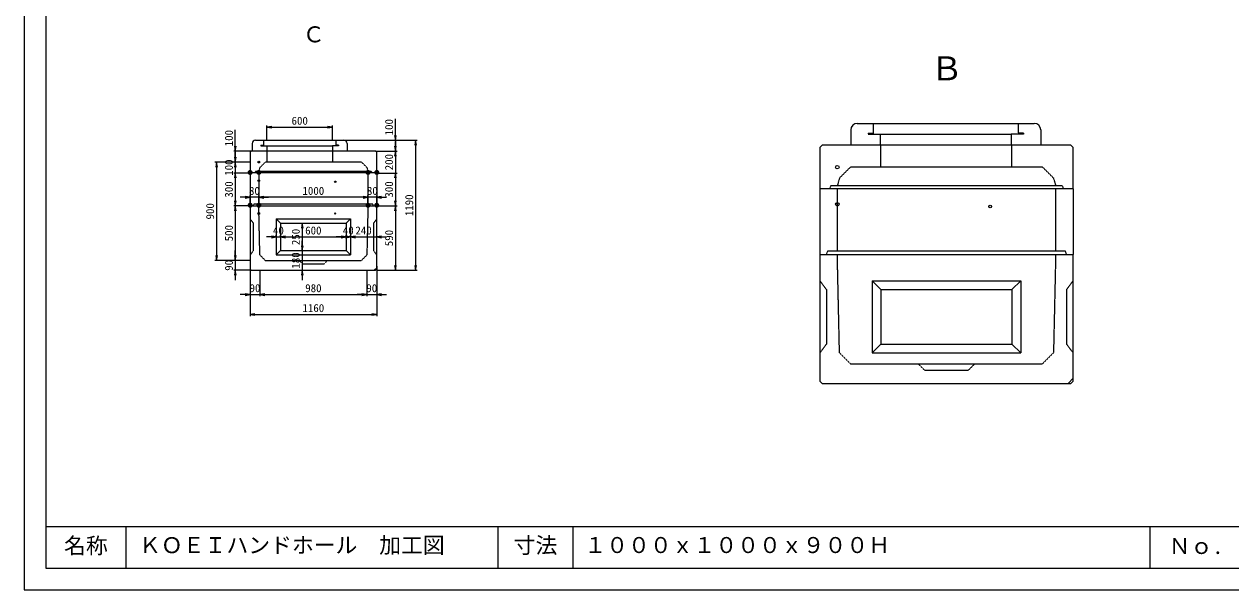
# Model space of a CAD drawing. Units: millimetres, scale not verified. Extents: x -420 to 421, y -297 to 297.
# Drawn here: x -420 to 132, y -297 to -38 of the extents above; entities that cross this region are included whole.
import ezdxf
from ezdxf.enums import TextEntityAlignment as Align

# ---------------------------------------------------------------- set-up
doc = ezdxf.new("R2010")
doc.units = ezdxf.units.MM
doc.linetypes.add('USER2', pattern=[4.7625, 3.175, -1.5875])
doc.layers.add('0-0', color=7, linetype='Continuous')
for name, color, linetype, lineweight in [('0-1_0', 9, 'Continuous', 25), ('0-2_dims', 7, 'Continuous', 18), ('0-3_pen1実線', 4, 'Continuous', 13), ('0-4_pen2実線', 3, 'Continuous', 13), ('0-5_pen3実線', 7, 'Continuous', 25), ('0-6_pen4実線', 7, 'Continuous', 25), ('0-7_pen2破線', 3, 'USER2', 25), ('0-9_draw', 7, 'Continuous', 13)]:
    doc.layers.add(name, color=color, linetype=linetype, lineweight=lineweight)
doc.styles.add('ＭＳ ゴシック', font='')
doc.styles.get('ＭＳ ゴシック').set_extended_font_data('MS Gothic')

# ---------------------------------------------------------------- blocks, each defined once
blk = doc.blocks.new('部分図 1')
at = {"layer": '0-1_0'}
blk.add_lwpolyline([(0, 0), (16824, 0), (16824, 11878), (0, 11878)], close=True, dxfattribs=at)
at = {"layer": '0-2_dims'}
for p, q in [((1934.5, 4015.8), (1934.5, 4210.8)), ((2224.5, 4116.3), (2224.5, 4250.8)), ((2224.5, 4235.8), (2824.5, 4235.8)), ((2824.5, 4116.3), (2824.5, 4250.8)), ((3401.5, 4115.8), (3401.5, 4310.8)), ((2930, 4115.8), (3416.5, 4115.8)), ((2930, 4115.8), (3601.5, 4115.8)), ((3401.5, 4115.8), (3401.5, 4015.8)), ((3401.5, 4015.8), (3401.5, 4105.8)), ((3586.5, 4115.8), (3586.5, 2925.8)), ((2089, 4015.8), (1919.5, 4015.8)), ((1934.5, 4015.8), (1934.5, 3915.8)), ((1934.5, 3915.8), (1934.5, 4005.8)), ((3220, 4015.8), (3416.5, 4015.8)), ((3220, 4015.8), (3416.5, 4015.8)), ((3401.5, 4015.8), (3401.5, 3925.8)), ((3401.5, 4015.8), (3401.5, 3815.8)), ((2068.5, 3915.8), (1747.5, 3915.8)), ((1762.5, 3915.8), (1762.5, 3015.8)), ((2069, 3915.8), (1919.5, 3915.8)), ((2069, 3915.8), (1919.5, 3915.8)), ((1934.5, 3915.8), (1934.5, 3825.8)), ((1934.5, 3915.8), (1934.5, 3815.8)), ((2069, 3815.8), (1919.5, 3815.8)), ((2069, 3815.8), (1919.5, 3815.8)), ((1934.5, 3815.8), (1934.5, 3725.8)), ((1934.5, 3815.8), (1934.5, 3515.8)), ((3230, 3815.8), (3416.5, 3815.8)), ((3230, 3815.8), (3416.5, 3815.8)), ((3401.5, 3815.8), (3401.5, 3725.8)), ((3401.5, 3815.8), (3401.5, 3515.8)), ((2069.4, 3593.8), (1979.4, 3593.8)), ((2069.4, 3514.52), (2069.4, 3608.8)), ((2149.4, 3593.8), (2069.4, 3593.8)), ((2149.4, 3516.3), (2149.4, 3608.8)), ((2149.4, 3516.3), (2149.4, 3608.8)), ((3149.4, 3593.8), (2149.4, 3593.8)), ((2149.4, 3593.8), (2239.4, 3593.8)), ((3149.4, 3593.8), (3059.4, 3593.8)), ((3149.4, 3516.3), (3149.4, 3608.8)), ((3149.4, 3516.3), (3149.4, 3608.8)), ((3229.4, 3593.8), (3149.4, 3593.8)), ((3229.4, 3516.3), (3229.4, 3608.8)), ((3229.4, 3593.8), (3319.4, 3593.8)), ((2069, 3515.8), (1919.5, 3515.8)), ((2068.5, 3515.8), (1919.5, 3515.8)), ((1934.5, 3515.8), (1934.5, 3015.8)), ((3230.5, 3515.8), (3416.5, 3515.8)), ((3231, 3515.8), (3416.5, 3515.8)), ((3401.5, 3515.8), (3401.5, 2925.8)), ((2519.9, 3355.8), (2562.4, 3355.8)), ((2547.4, 3355.8), (2547.4, 3105.8)), ((2309.4, 3230.8), (2219.4, 3230.8)), ((2309.4, 3230.8), (2309.4, 3245.8)), ((2309.4, 3230.8), (2349.4, 3230.8)), ((2349.4, 3230.8), (2349.4, 3245.8)), ((2349.4, 3230.8), (2349.4, 3245.8)), ((2349.4, 3230.8), (2439.4, 3230.8)), ((2349.4, 3230.8), (2949.4, 3230.8)), ((2949.4, 3230.8), (2859.4, 3230.8)), ((2989.4, 3230.8), (2899.4, 3230.8)), ((2949.4, 3230.8), (2949.4, 3245.8)), ((2949.4, 3230.8), (2949.4, 3245.8)), ((2949.4, 3230.8), (2989.4, 3230.8)), ((2989.4, 3230.8), (2989.4, 3245.8)), ((2989.4, 3230.8), (2989.4, 3245.8)), ((2989.4, 3230.8), (3079.4, 3230.8)), ((2989.4, 3230.8), (3229.4, 3230.8)), ((3229.4, 3230.8), (3229.4, 3245.8)), ((3229.4, 3230.8), (3319.4, 3230.8)), ((1934.5, 3015.8), (1934.5, 3105.8)), ((2547.4, 3105.8), (2547.4, 3195.8)), ((2547.4, 3105.8), (2562.4, 3105.8)), ((2547.4, 3105.8), (2562.4, 3105.8)), ((2547.4, 3105.8), (2547.4, 2925.8)), ((2068.5, 3015.8), (1747.5, 3015.8)), ((2069, 3015.8), (1919.5, 3015.8)), ((2069, 3015.8), (1919.5, 3015.8)), ((1934.5, 3015.8), (1934.5, 2925.8)), ((2079, 2925.8), (1919.5, 2925.8)), ((1934.5, 2925.8), (1934.5, 2835.8)), ((2069.4, 2955.1), (2069.4, 2687.8)), ((2159.7, 2919.1), (2159.7, 2687.8)), ((2159.7, 2918.6), (2159.7, 2687.8)), ((2547.4, 2925.8), (2562.4, 2925.8)), ((2547.4, 2925.8), (2547.4, 2835.8)), ((3139.9, 2925.3), (3139.9, 2687.8)), ((3139.9, 2925.3), (3139.9, 2687.8)), ((3229.4, 2964.7), (3229.4, 2687.8)), ((3240, 2925.8), (3416.5, 2925.8)), ((3240.5, 2925.8), (3601.5, 2925.8)), ((2069.4, 2862.3), (2069.4, 2505.8)), ((3229.4, 2862.3), (3229.4, 2505.8)), ((2069.4, 2702.8), (1979.4, 2702.8)), ((2069.4, 2702.8), (2159.7, 2702.8)), ((2159.7, 2702.8), (2249.7, 2702.8)), ((2159.7, 2702.8), (3139.9, 2702.8)), ((3139.9, 2702.8), (3049.9, 2702.8)), ((3139.9, 2702.8), (3229.4, 2702.8)), ((3229.4, 2702.8), (3319.4, 2702.8)), ((2069.4, 2520.8), (3229.4, 2520.8))]:
    blk.add_line(p, q, dxfattribs=at)
for points in [[(2269.5, 4243.3), (2224.5, 4235.8), (2269.5, 4228.3)], [(2779.5, 4228.3), (2824.5, 4235.8), (2779.5, 4243.3)], [(3394, 4160.8), (3401.5, 4115.8), (3409, 4160.8)], [(3594, 4070.8), (3586.5, 4115.8), (3579, 4070.8)], [(1927, 4060.8), (1934.5, 4015.8), (1942, 4060.8)], [(3394, 4060.8), (3401.5, 4015.8), (3409, 4060.8)], [(3409, 3970.8), (3401.5, 4015.8), (3394, 3970.8)], [(1770, 3870.8), (1762.5, 3915.8), (1755, 3870.8)], [(1927, 3960.8), (1934.5, 3915.8), (1942, 3960.8)], [(1942, 3870.8), (1934.5, 3915.8), (1927, 3870.8)], [(1942, 3770.8), (1934.5, 3815.8), (1927, 3770.8)], [(1942, 3770.8), (1934.5, 3815.8), (1927, 3770.8)], [(3409, 3770.8), (3401.5, 3815.8), (3394, 3770.8)], [(3409, 3770.8), (3401.5, 3815.8), (3394, 3770.8)], [(1927, 3560.8), (1934.5, 3515.8), (1942, 3560.8)], [(2024.4, 3586.3), (2069.4, 3593.8), (2024.4, 3601.3)], [(2194.4, 3601.3), (2149.4, 3593.8), (2194.4, 3586.3)], [(2194.4, 3601.3), (2149.4, 3593.8), (2194.4, 3586.3)], [(3104.4, 3586.3), (3149.4, 3593.8), (3104.4, 3601.3)], [(3104.4, 3586.3), (3149.4, 3593.8), (3104.4, 3601.3)], [(3274.4, 3601.3), (3229.4, 3593.8), (3274.4, 3586.3)], [(3394, 3560.8), (3401.5, 3515.8), (3409, 3560.8)], [(1942, 3470.8), (1934.5, 3515.8), (1927, 3470.8)], [(3409, 3470.8), (3401.5, 3515.8), (3394, 3470.8)], [(2554.9, 3310.8), (2547.4, 3355.8), (2539.9, 3310.8)], [(2264.4, 3223.3), (2309.4, 3230.8), (2264.4, 3238.3)], [(2394.4, 3238.3), (2349.4, 3230.8), (2394.4, 3223.3)], [(2394.4, 3238.3), (2349.4, 3230.8), (2394.4, 3223.3)], [(2904.4, 3223.3), (2949.4, 3230.8), (2904.4, 3238.3)], [(2904.4, 3223.3), (2949.4, 3230.8), (2904.4, 3238.3)], [(2944.4, 3223.3), (2989.4, 3230.8), (2944.4, 3238.3)], [(3034.4, 3238.3), (2989.4, 3230.8), (3034.4, 3223.3)], [(3274.4, 3238.3), (3229.4, 3230.8), (3274.4, 3223.3)], [(2539.9, 3150.8), (2547.4, 3105.8), (2554.9, 3150.8)], [(2539.9, 3150.8), (2547.4, 3105.8), (2554.9, 3150.8)], [(1755, 3060.8), (1762.5, 3015.8), (1770, 3060.8)], [(1927, 3060.8), (1934.5, 3015.8), (1942, 3060.8)], [(1927, 3060.8), (1934.5, 3015.8), (1942, 3060.8)], [(1942, 2880.8), (1934.5, 2925.8), (1927, 2880.8)], [(2554.9, 2880.8), (2547.4, 2925.8), (2539.9, 2880.8)], [(3394, 2970.8), (3401.5, 2925.8), (3409, 2970.8)], [(3579, 2970.8), (3586.5, 2925.8), (3594, 2970.8)], [(2024.4, 2695.3), (2069.4, 2702.8), (2024.4, 2710.3)], [(2204.7, 2710.3), (2159.7, 2702.8), (2204.7, 2695.3)], [(2204.7, 2710.3), (2159.7, 2702.8), (2204.7, 2695.3)], [(3094.9, 2695.3), (3139.9, 2702.8), (3094.9, 2710.3)], [(3094.9, 2695.3), (3139.9, 2702.8), (3094.9, 2710.3)], [(3274.4, 2710.3), (3229.4, 2702.8), (3274.4, 2695.3)], [(2114.4, 2528.3), (2069.4, 2520.8), (2114.4, 2513.3)], [(3184.4, 2513.3), (3229.4, 2520.8), (3184.4, 2528.3)]]:
    blk.add_lwpolyline(points, dxfattribs=at)
at = {"layer": '0-3_pen1実線'}
for p, q in [((9042.06, 4164.32), (9048.02, 4170.27)), ((2824.5, 4062.82), (2827.48, 4065.8)), ((3205.95, 2925.8), (3229.4, 2949.25)), ((9562.1, 1890), (9609, 1936.9))]:
    blk.add_line(p, q, dxfattribs=at)
at = {"layer": '0-4_pen2実線'}
for p, q in [((9154.06, 4182.27), (9154.06, 4170.27)), ((2880.5, 4071.8), (2880.5, 4065.8))]:
    blk.add_line(p, q, dxfattribs=at)
for centre, radius in [((2149.5, 3916.4), 8), ((7449, 3870.2), 16), ((2149.5, 3745.8), 8), ((2849.5, 3735.8), 6), ((7449, 3530), 16), ((8849, 3510), 12)]:
    blk.add_circle(centre, radius, dxfattribs=at)
at = {"layer": '0-4_pen2実線', "color": 7}
for centre, radius in [((2149.4, 3445.8), 8), ((2849.4, 3445.8), 6)]:
    blk.add_circle(centre, radius, dxfattribs=at)
at = {"layer": '0-5_pen3実線'}
for p, q in [((7572.06, 4210.27), (7572.06, 4070.27)), ((7632.06, 4270.27), (9252.06, 4270.27)), ((9312.06, 4210.27), (9312.06, 4070.27)), ((2119.5, 4115.8), (2929.5, 4115.8)), ((3219.5, 4016.4), (2079.5, 4016.4)), ((2089.5, 4085.8), (2089.5, 4015.8)), ((2959.5, 4085.8), (2959.5, 4015.8)), ((3229.5, 4006.4), (3219.5, 4016.4)), ((3229.5, 3816.4), (3229.5, 4006.4)), ((9589, 4070.2), (7309, 4070.2)), ((9609, 4050.2), (9589, 4070.2)), ((9609, 3670.2), (9609, 4050.2)), ((3229.5, 3816.4), (2069.5, 3816.4)), ((2069.5, 3815.8), (2069.5, 3515.8)), ((3229.5, 3815.8), (3229.5, 3515.8)), ((9609, 3670.2), (7289, 3670.2)), ((7289, 3670), (7289, 3070)), ((9609, 3670), (9609, 3070)), ((2069.5, 3515.8), (3229.5, 3515.8)), ((3229.4, 2935.8), (3229.4, 3515.8)), ((2649.4, 3395.8), (2989.4, 3395.8)), ((2989.4, 3395.8), (2949.4, 3355.8)), ((2989.4, 3395.8), (2989.4, 3065.8)), ((2649.4, 3105.8), (2949.4, 3105.8)), ((2949.4, 3105.8), (2989.4, 3065.8)), ((2309.4, 3065.8), (2989.4, 3065.8)), ((7289, 3070), (9609, 3070)), ((9609, 1910), (9609, 3070)), ((2079.4, 2925.8), (3219.4, 2925.8)), ((3229.4, 2935.8), (3219.4, 2925.8)), ((8449, 2830), (9129, 2830)), ((9129, 2830), (9049, 2750)), ((9129, 2830), (9129, 2170)), ((8449, 2250), (9049, 2250)), ((9049, 2250), (9129, 2170)), ((7769, 2170), (9129, 2170)), ((7309, 1890), (9589, 1890)), ((9609, 1910), (9589, 1890)), ((931, 580), (931, 200)), ((5025, 580), (5025, 200))]:
    blk.add_line(p, q, dxfattribs=at)
for points in [[(2069.4, 3515.8), (2069.4, 2935.8), (2079.4, 2925.8)], [(2649.4, 3355.8), (2949.4, 3355.8), (2949.4, 3105.8)], [(7289, 3070), (7289, 1910), (7309, 1890)], [(8449, 2750), (9049, 2750), (9049, 2250)]]:
    blk.add_lwpolyline(points, dxfattribs=at)
for centre, radius, start, end in [((7632.06, 4210.27), 60, 90, 180), ((9252.06, 4210.27), 60, 0, 90), ((2119.5, 4085.8), 30, 90, 180), ((2929.5, 4085.8), 30, 0, 90)]:
    blk.add_arc(centre, radius, start, end, dxfattribs=at)
at = {"layer": '0-6_pen4実線'}
for p, q in [((200, 580), (16610, 580)), ((4340.3, 580), (4340.3, 200)), ((10312, 580), (10312, 200))]:
    blk.add_line(p, q, dxfattribs=at)
blk.add_lwpolyline([(200, 200), (16610, 200), (16610, 11452), (200, 11452)], close=True, dxfattribs=at)
at = {"layer": '0-7_pen2破線'}
for p, q in [((7778.06, 4270.27), (7778.06, 4170.27)), ((9106.06, 4270.27), (9106.06, 4182.27)), ((2192.5, 4115.8), (2192.5, 4065.8)), ((2856.5, 4115.8), (2856.5, 4071.8)), ((7730.06, 4182.27), (7778.06, 4182.27)), ((7730.06, 4182.27), (7730.06, 4170.27)), ((7730.06, 4170.27), (9042.06, 4170.27)), ((7842.06, 4170.27), (7842.06, 4070.27)), ((9154.06, 4170.27), (9042.06, 4170.27)), ((9042.06, 4170.27), (9042.06, 4070.27)), ((9154.06, 4182.27), (9106.06, 4182.27)), ((2168.5, 4071.8), (2192.5, 4071.8)), ((2168.5, 4071.8), (2168.5, 4065.8)), ((2168.5, 4065.8), (2824.5, 4065.8)), ((2224.5, 4065.8), (2224.5, 4015.8)), ((2224.5, 4016.4), (2224.5, 3916.4)), ((2880.5, 4065.8), (2824.5, 4065.8)), ((2824.5, 4065.8), (2824.5, 4015.8)), ((2824.5, 4016.4), (2824.5, 3916.4)), ((2880.5, 4071.8), (2856.5, 4071.8)), ((7845, 4070.2), (7845, 3870.2)), ((9045, 4070.2), (9045, 3870.2)), ((2159.5, 3866.4), (2209.5, 3916.4)), ((2649.5, 3916.4), (2209.5, 3916.4)), ((3089.5, 3916.4), (2649.5, 3916.4)), ((3089.5, 3916.4), (3139.5, 3866.4)), ((7469, 3770.2), (7569, 3870.2)), ((8449, 3870.2), (7569, 3870.2)), ((9329, 3870.2), (8449, 3870.2)), ((9329, 3870.2), (9429, 3770.2)), ((2119.5, 3831.4), (2114.5, 3816.4)), ((2649.5, 3831.4), (2119.5, 3831.4)), ((2159.5, 3866.4), (2149.5, 3831.4)), ((2149.5, 3815.8), (2149.5, 3530.8)), ((3179.5, 3831.4), (2649.5, 3831.4)), ((3139.5, 3866.4), (3149.5, 3831.4)), ((3149.5, 3815.8), (3149.5, 3530.8)), ((3179.5, 3831.4), (3184.5, 3816.4)), ((7469, 3770.2), (7449, 3700.2)), ((9429, 3770.2), (9449, 3700.2)), ((7389, 3700.2), (7379, 3670.2)), ((8449, 3700.2), (7389, 3700.2)), ((7449, 3670), (7449, 3100)), ((9509, 3700.2), (8449, 3700.2)), ((9449, 3670), (9449, 3100)), ((9509, 3700.2), (9519, 3670.2)), ((2099.5, 3515.8), (2104.5, 3530.8)), ((2649.5, 3530.8), (2104.5, 3530.8)), ((2159.4, 3065.8), (2149.4, 3515.8)), ((3194.5, 3530.8), (2649.5, 3530.8)), ((3149.4, 3515.8), (3139.4, 3065.8)), ((3199.5, 3515.8), (3194.5, 3530.8)), ((3229.4, 3395.8), (3199.4, 3355.8)), ((3199.4, 3355.8), (3199.4, 3105.8)), ((3199.4, 3105.8), (3229.4, 3065.8)), ((7349, 3070), (7359, 3100)), ((8449, 3100), (7359, 3100)), ((9539, 3100), (8449, 3100)), ((9549, 3070), (9539, 3100)), ((2209.4, 3015.8), (2159.4, 3065.8)), ((2209.4, 3015.8), (3089.4, 3015.8)), ((2549.4, 2985.8), (2519.4, 3015.8)), ((3139.4, 3065.8), (3089.4, 3015.8)), ((7469, 2170), (7449, 3070)), ((9449, 3070), (9429, 2170)), ((9609, 2830), (9549, 2750)), ((9549, 2750), (9549, 2250)), ((9549, 2250), (9609, 2170)), ((7569, 2070), (7469, 2170)), ((9429, 2170), (9329, 2070)), ((7569, 2070), (9329, 2070)), ((8249, 2010), (8189, 2070))]:
    blk.add_line(p, q, dxfattribs=at)
for points in [[(2069.4, 3395.8), (2099.4, 3355.8), (2099.4, 3105.8), (2069.4, 3065.8)], [(2549.4, 2985.8), (2749.4, 2985.8), (2779.4, 3015.8)], [(7289, 2830), (7349, 2750), (7349, 2250), (7289, 2170)], [(8249, 2010), (8649, 2010), (8709, 2070)]]:
    blk.add_lwpolyline(points, dxfattribs=at)
at = {"layer": '0-9_draw'}
for p, q in [((2069.5, 4006.4), (2079.5, 4016.4)), ((2069.5, 4006.4), (2069.5, 3816.4)), ((7289, 4050.2), (7309, 4070.2)), ((7289, 4050.2), (7289, 3670.2)), ((2309.4, 3395.8), (2309.4, 3065.8)), ((2309.4, 3395.8), (2349.4, 3355.8)), ((2309.4, 3395.8), (2649.4, 3395.8)), ((2349.4, 3355.8), (2349.4, 3105.8)), ((2349.4, 3355.8), (2649.4, 3355.8)), ((2349.4, 3105.8), (2309.4, 3065.8)), ((2349.4, 3105.8), (2649.4, 3105.8)), ((7769, 2830), (7769, 2170)), ((7769, 2830), (7849, 2750)), ((7769, 2830), (8449, 2830)), ((7849, 2750), (7849, 2250)), ((7849, 2750), (8449, 2750)), ((7849, 2250), (7769, 2170)), ((7849, 2250), (8449, 2250))]:
    blk.add_line(p, q, dxfattribs=at)
at = {"layer": '0-2_dims', "style": 'ＭＳ ゴシック'}
for s, height, p in [('Ｃ', 146.6, (2552.5, 4968.3)), ('Ｂ', 219.9, (8301.21, 4598.4)), ('600', 73.31, (2449.5, 4236.3)), ('●', 36.66, (2044.5, 3790.7)), ('●', 36.66, (2124.3, 3791.4)), ('●', 36.66, (3124.3, 3790.8)), ('●', 36.66, (3204.5, 3791.1)), ('80', 73.31, (2059.4, 3594.3)), ('1000', 73.31, (2549.4, 3594.3)), ('80', 73.31, (3139.4, 3594.3)), ('●', 36.66, (2044.4, 3490.76)), ('●', 36.66, (2124.4, 3490.8)), ('●', 36.66, (3124.39, 3490.76)), ('●', 36.66, (3204.4, 3490.8)), ('40', 73.31, (2279.4, 3231.3)), ('600', 73.31, (2574.4, 3231.3)), ('40', 73.31, (2919.4, 3231.3)), ('240', 73.31, (3034.4, 3231.3)), ('90', 73.31, (2064.55, 2703.3)), ('980', 73.31, (2574.8, 2703.3)), ('90', 73.31, (3134.65, 2703.3)), ('1160', 73.31, (2549.4, 2521.3))]:
    blk.add_text(s, height=height, dxfattribs=at).set_placement(p, align=Align.BOTTOM_LEFT)
for s, p in [('100', (1934, 4060.8)), ('100', (3401, 4160.8)), ('200', (3401, 3840.8)), ('100', (1934, 3790.8)), ('300', (1934, 3590.8)), ('300', (3401, 3590.8)), ('1190', (3586, 3420.8)), ('900', (1762, 3390.8)), ('500', (1934, 3190.8)), ('250', (2546.9, 3155.8)), ('590', (3401, 3145.8)), ('90', (1934, 2920.8)), ('180', (2546.9, 2940.8))]:
    blk.add_text(s, height=73.31, rotation=90, dxfattribs=at).set_placement(p, align=Align.BOTTOM_LEFT)
at = {"layer": '0-5_pen3実線', "style": 'ＭＳ ゴシック'}
for s, p in [('名称', (366, 287)), ('ＫＯＥＩハンドホール\u3000加工図', (1053, 292)), ('寸法', (4484.2, 291)), ('１０００ｘ１０００ｘ９００Ｈ', (5132, 293)), ('Ｎｏ.', (10484.7, 284.33))]:
    blk.add_text(s, height=146.6, dxfattribs=at).set_placement(p, align=Align.BOTTOM_LEFT)

msp = doc.modelspace()

# ---------------------------------------------------------------- block references
at = {"layer": '0-0', "xscale": 0.05, "yscale": 0.05}
msp.add_blockref('部分図 1', (-420.5, -297), dxfattribs=at)

doc.saveas('drawing.dxf')
